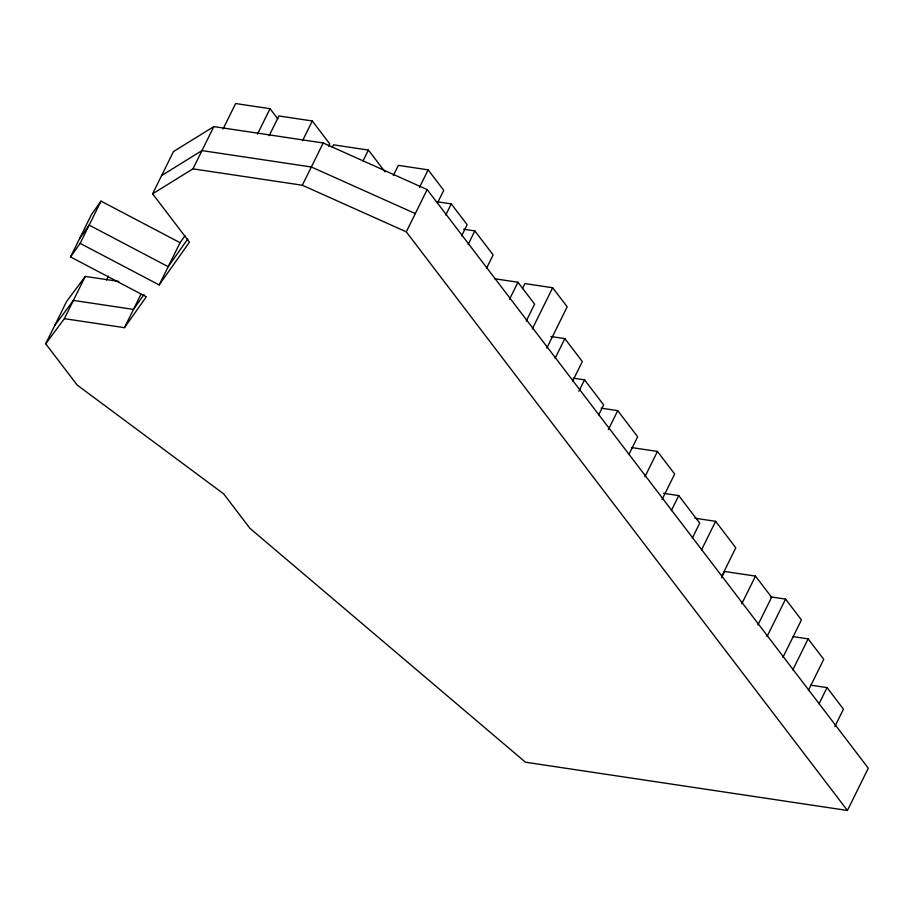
<?xml version="1.0" encoding="UTF-8"?>
<svg xmlns="http://www.w3.org/2000/svg" width="914" height="914" viewBox="0 0 914 914"><rect width="100%" height="100%" fill="white"/><g stroke="black" fill="none" stroke-linecap="round" stroke-linejoin="round"><path stroke-width="1.37" d="M70.527 256.925L80.135 243.364L159.173 284.94L189.449 242.164L152.592 193.814L173.477 151.564L213.83 126.589L323.213 142.984L427.169 189.586L868.3 768.217L847.415 810.467L525.459 762.207L249.979 528.372L223.667 493.868L77.176 385.057L45.7 343.767L64.38 318.666L124.464 327.669L146.32 296.787L70.527 256.925L91.411 214.676L101.008 201.114L180.058 242.69L184.971 235.743M80.135 243.364L101.008 201.114M45.7 343.767L66.585 301.517L85.265 276.416L118.797 281.432M64.38 318.666L85.265 276.416M106.504 279.947L108.389 276.154M152.592 193.814L192.945 168.85L213.83 126.589M124.464 327.669L140.973 294.251M223.05 129L235.641 103.533L270.041 108.697L277.765 118.831M159.173 284.94L180.058 242.69M257.462 134.164L270.041 108.697M269.184 135.672L278.919 115.975L312.302 120.979L329.794 143.921L328.572 146.377M302.568 140.676L312.302 120.979M192.945 168.85L302.328 185.234L323.213 142.984M332.285 147.268L333.496 144.835L368.411 150.067L385.045 171.878M362.995 161.024L368.411 150.067M393.363 175.488L398.355 165.377L428.14 169.844L443.736 190.318L437.498 202.942M419.4 187.53L428.14 169.844M847.415 810.467L406.284 231.836L427.169 189.586M445.781 214.996L451.276 203.879L437.578 201.834M461.65 235.823L467.145 224.707L451.276 203.879M468.139 244.484L474.834 230.922L463.661 229.254M486.431 268.488L493.137 254.926L474.834 230.922M509.521 299.278L517.941 282.232L494.657 278.747M522.465 288.584L524.933 283.591L552.662 287.75L567.194 306.807L546.823 348.028M526.201 321.157L534.621 304.122L517.941 282.232M532.291 328.971L552.662 287.75M555.164 358.208L564.852 338.614L550.936 336.535M572.655 381.149L582.332 361.556L564.852 338.614M578.859 391.318L584.537 379.836L573.318 378.156M598.601 415.093L603.64 404.891L584.537 379.836M608.37 429.603L617.75 410.637L601.218 408.17M628.912 454.452L637.652 436.755L617.75 410.637M644.907 476.822L657.452 451.436L631.437 447.54M662.124 499.41L674.669 474.023L657.452 451.436M671.287 510.663L678.736 495.594L663.553 493.309M692.275 538.197L699.724 523.116L678.736 495.594M701.506 549.897L715.628 521.323L694.926 518.215M721.683 576.368L735.804 547.783L715.628 521.323M721.546 577.774L724.653 571.479L755.467 576.094L771.61 597.265L757.923 624.97M741.78 603.788L755.467 576.094M767.04 636.567L785.572 599.093L770.422 596.819M782.921 657.383L801.441 619.909L785.572 599.093M792.781 669.939L808.136 638.875L793.238 636.635M808.387 690.413L823.743 659.337L808.136 638.875M819.024 703.837L827.044 687.625L810.695 685.169M834.825 726.607L843.451 709.15L827.044 687.625M79.552 238.668L89.149 225.107L168.199 266.682L187.838 238.931M144.012 294.537L133.49 309.412L73.406 300.409L54.726 325.51M161.618 175.557L201.971 150.593L311.354 166.988L415.31 213.579M302.328 185.234L406.284 231.836"/></g></svg>
